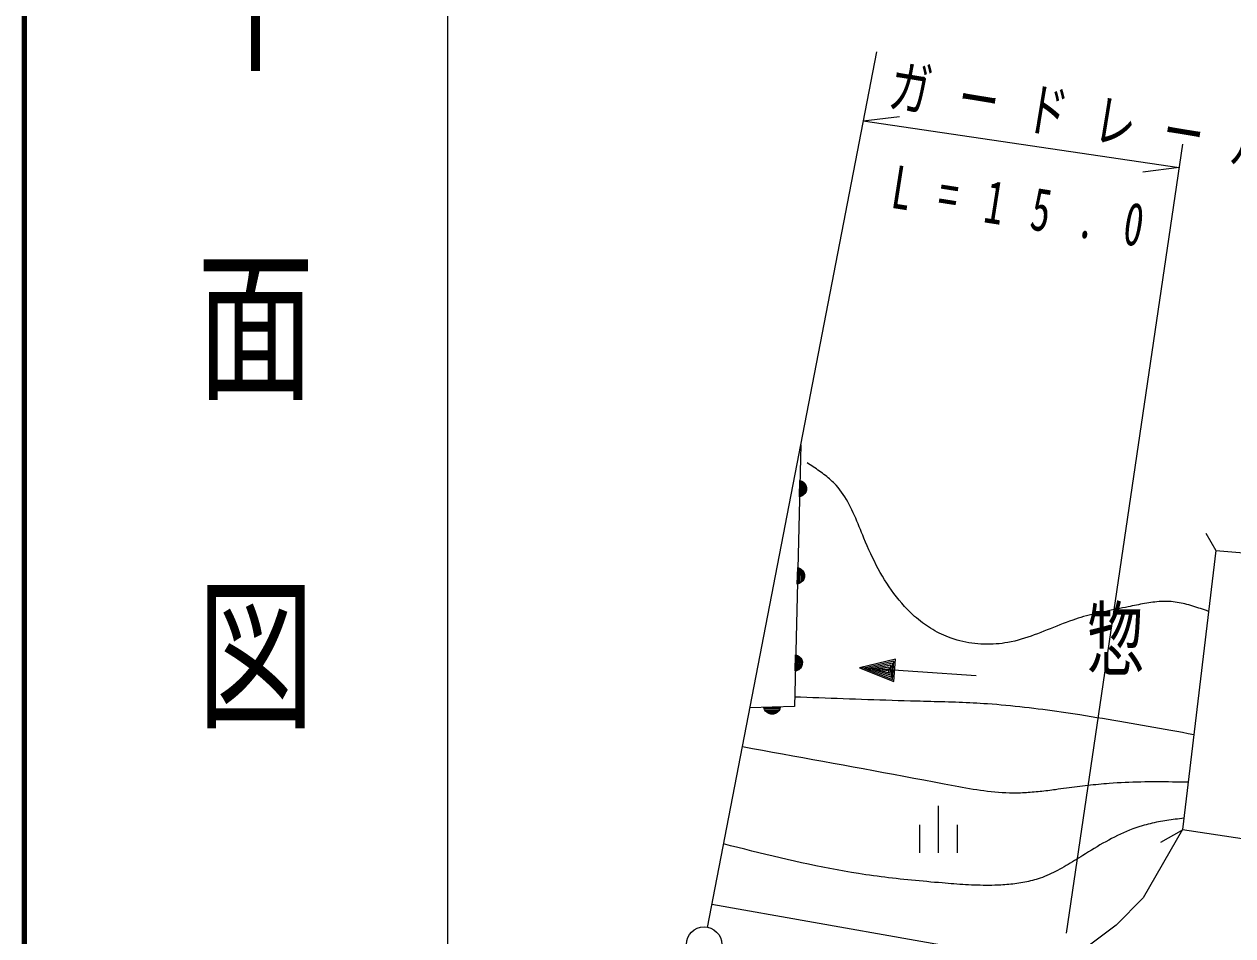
# Model space of a CAD drawing. Units: millimetres, scale not verified. Extents: x 40000 to 680000, y 20000 to 380000.
# Drawn here: x 40000 to 91388, y 297944 to 336720 of the extents above; entities that cross this region are included whole.
import ezdxf
from ezdxf.enums import TextEntityAlignment as Align

# ---------------------------------------------------------------- set-up
doc = ezdxf.new("R2010")
doc.units = ezdxf.units.MM
doc.header["$LTSCALE"] = 1000
for name, color, linetype, lineweight in [('M-BGD', 7, 'Continuous', 25), ('M-BMK-SRVR', 3, 'Continuous', 25), ('M-STR-HTXT', 7, 'Continuous', 13), ('M-TTL', 2, 'Continuous', 140), ('M-TTL-BAND', 7, 'Continuous', 25)]:
    doc.layers.add(name, color=color, linetype=linetype, lineweight=lineweight)
doc.layers.add('M-BMK-HTXT', color=7, linetype='Continuous')
doc.styles.add('@ＭＳ ゴシック', font='')
doc.styles.add('ＭＳ ゴシック', font='')
doc.styles.get('@ＭＳ ゴシック').set_extended_font_data('@MS Gothic')
doc.styles.get('ＭＳ ゴシック').set_extended_font_data('MS Gothic')

msp = doc.modelspace()

# ---------------------------------------------------------------- linework, layer by layer
at = {"layer": 'M-BGD'}
for p, q in [((73003, 316644), (73019, 317288)), ((73060, 317273), (73046, 316657)), ((73088, 316670), (73102, 317258)), ((73143, 317215), (73131, 316711)), ((73174, 316752), (73184, 317172)), ((73224, 317101), (73218, 316821)), ((90244, 315070), (90658, 314329)), ((90658, 314329), (93991, 314054)), ((72914, 312935), (72929, 313578)), ((72971, 313563), (72956, 312948)), ((72999, 312960), (73013, 313548)), ((73054, 313505), (73042, 313001)), ((73085, 313042), (73095, 313462)), ((73135, 313391), (73128, 313111)), ((72824, 309225), (72840, 309868)), ((72882, 309853), (72867, 309238)), ((72909, 309251), (72923, 309838)), ((72964, 309795), (72952, 309292)), ((72995, 309333), (73005, 309752)), ((73046, 309681), (73039, 309401)), ((80479, 308997), (75516, 309341)), ((71478, 307616), (72122, 307634)), ((72109, 307591), (71494, 307575)), ((71509, 307533), (72097, 307549)), ((72056, 307506), (71552, 307492)), ((71595, 307452), (72015, 307463)), ((71946, 307419), (71666, 307411)), ((78861, 303468), (78861, 301468)), ((78061, 302668), (78061, 301468)), ((79661, 302668), (79661, 301468)), ((88328, 301932), (89210, 302419)), ((89247, 302462), (92582, 301958))]:
    msp.add_line(p, q, dxfattribs=at)
for points in [[(73014, 318822), (72746, 307693), (70853, 307642)], [(90351, 311746), (90268, 311775), (90185, 311804), (90102, 311832), (90019, 311861), (89936, 311888), (89853, 311915), (89770, 311942), (89687, 311967), (89604, 311992), (89521, 312016), (89437, 312038), (89354, 312059), (89270, 312078), (89187, 312096), (89103, 312113), (89019, 312127), (88935, 312139), (88851, 312150), (88767, 312158), (88682, 312164), (88596, 312167), (88509, 312169), (88423, 312167), (88336, 312164), (88249, 312159), (88162, 312152), (88075, 312143), (87988, 312133), (87900, 312121), (87813, 312108), (87726, 312094), (87638, 312079), (87551, 312063), (87464, 312046), (87376, 312029), (87289, 312012), (87202, 311993), (87114, 311975), (87027, 311957), (86940, 311939), (86820, 311914), (86700, 311890), (86580, 311866), (86460, 311842), (86341, 311819), (86222, 311795), (86103, 311770), (85984, 311746), (85866, 311721), (85747, 311695), (85629, 311669), (85511, 311641), (85394, 311613), (85277, 311584), (85160, 311553), (85043, 311521), (84927, 311488), (84811, 311452), (84695, 311416), (84580, 311377), (84442, 311328), (84306, 311278), (84169, 311225), (84034, 311172), (83898, 311118), (83763, 311064), (83627, 311009), (83492, 310954), (83356, 310900), (83221, 310847), (83084, 310794), (82948, 310743), (82811, 310694), (82673, 310647), (82534, 310601), (82395, 310559), (82254, 310520), (82113, 310483), (81970, 310451), (81826, 310422), (81700, 310400), (81574, 310382), (81447, 310368), (81319, 310357), (81191, 310349), (81062, 310344), (80934, 310343), (80805, 310346), (80676, 310352), (80548, 310361), (80419, 310374), (80292, 310390), (80164, 310410), (80037, 310433), (79911, 310460), (79786, 310490), (79662, 310524), (79539, 310561), (79417, 310602), (79297, 310646), (79198, 310685), (79100, 310727), (79004, 310771), (78908, 310817), (78814, 310865), (78721, 310916), (78628, 310969), (78538, 311024), (78448, 311081), (78360, 311140), (78273, 311201), (78187, 311264), (78103, 311329), (78020, 311395), (77938, 311463), (77858, 311533), (77780, 311604), (77703, 311677), (77628, 311751), (77555, 311827), (77431, 311957), (77312, 312090), (77197, 312226), (77085, 312365), (76977, 312506), (76873, 312649), (76772, 312795), (76674, 312943), (76580, 313093), (76488, 313246), (76399, 313400), (76313, 313556), (76229, 313714), (76148, 313873), (76069, 314035), (75991, 314197), (75916, 314362), (75843, 314527), (75771, 314694), (75700, 314861), (75650, 314982), (75601, 315103), (75552, 315224), (75503, 315344), (75454, 315465), (75404, 315585), (75353, 315704), (75302, 315823), (75249, 315941), (75195, 316057), (75139, 316172), (75081, 316285), (75021, 316397), (74958, 316506), (74893, 316613), (74825, 316718), (74754, 316820), (74680, 316920), (74602, 317016), (74520, 317109), (74467, 317165), (74414, 317220), (74358, 317273), (74302, 317325), (74244, 317376), (74185, 317427), (74125, 317476), (74065, 317525), (74003, 317572), (73940, 317619), (73876, 317666), (73812, 317712), (73748, 317757), (73682, 317802), (73616, 317846), (73550, 317890), (73484, 317934), (73417, 317978), (73350, 318021), (73283, 318065)], [(90658, 314329), (89247, 302462), (87579, 299554), (86425, 298400), (85185, 297459), (84158, 297074), (82204, 296982), (69236, 299274)], [(89727, 306497), (89485, 306541), (89243, 306586), (89001, 306630), (88758, 306674), (88516, 306717), (88274, 306761), (88032, 306805), (87790, 306848), (87548, 306891), (87305, 306934), (87063, 306976), (86820, 307018), (86578, 307060), (86335, 307101), (86093, 307142), (85850, 307182), (85607, 307222), (85364, 307261), (85121, 307300), (84878, 307338), (84682, 307368), (84487, 307398), (84291, 307427), (84095, 307456), (83900, 307484), (83704, 307511), (83508, 307538), (83312, 307564), (83116, 307590), (82920, 307614), (82723, 307638), (82527, 307661), (82331, 307683), (82134, 307704), (81938, 307723), (81741, 307742), (81544, 307760), (81347, 307777), (81150, 307792), (80953, 307807), (80803, 307817), (80652, 307826), (80502, 307835), (80351, 307843), (80200, 307851), (80049, 307858), (79899, 307864), (79748, 307870), (79597, 307876), (79446, 307881), (79295, 307886), (79144, 307891), (78994, 307896), (78843, 307900), (78692, 307904), (78541, 307908), (78390, 307912), (78239, 307916), (78088, 307920), (77937, 307924), (77678, 307931), (77418, 307938), (77159, 307946), (76900, 307954), (76641, 307962), (76381, 307970), (76122, 307978), (75863, 307987), (75604, 307996), (75345, 308005), (75085, 308014), (74826, 308023), (74567, 308032), (74308, 308042), (74049, 308051), (73790, 308061), (73531, 308070), (73272, 308080), (73013, 308090), (72753, 308100)], [(70534, 305992), (70962, 305914), (71390, 305837), (71818, 305759), (72246, 305682), (72675, 305604), (73103, 305526), (73531, 305448), (73960, 305370), (74389, 305291), (74818, 305213), (75247, 305134), (75676, 305055), (76105, 304975), (76535, 304896), (76965, 304816), (77395, 304735), (77826, 304654), (78257, 304573), (78688, 304492), (79120, 304410), (79273, 304380), (79426, 304351), (79580, 304322), (79733, 304294), (79887, 304266), (80040, 304239), (80194, 304213), (80347, 304188), (80501, 304164), (80655, 304141), (80808, 304120), (80962, 304101), (81116, 304084), (81270, 304069), (81424, 304056), (81578, 304045), (81732, 304037), (81886, 304031), (82040, 304028), (82195, 304029), (82278, 304030), (82360, 304033), (82443, 304036), (82526, 304040), (82609, 304045), (82692, 304050), (82775, 304056), (82858, 304063), (82941, 304070), (83024, 304078), (83107, 304086), (83190, 304095), (83273, 304104), (83356, 304113), (83438, 304123), (83521, 304133), (83604, 304143), (83687, 304154), (83770, 304165), (83853, 304175), (83967, 304190), (84081, 304205), (84195, 304220), (84310, 304235), (84424, 304250), (84538, 304265), (84652, 304279), (84766, 304294), (84880, 304308), (84995, 304322), (85109, 304336), (85223, 304349), (85337, 304362), (85451, 304375), (85565, 304387), (85680, 304398), (85794, 304409), (85908, 304420), (86022, 304430), (86137, 304439), (86304, 304451), (86471, 304461), (86638, 304471), (86805, 304479), (86972, 304485), (87139, 304491), (87307, 304496), (87474, 304499), (87642, 304502), (87810, 304504), (87977, 304505), (88145, 304505), (88313, 304505), (88481, 304504), (88649, 304503), (88816, 304501), (88984, 304499), (89152, 304497), (89320, 304495), (89488, 304492)], [(89305, 302948), (89214, 302937), (89124, 302925), (89034, 302913), (88943, 302901), (88853, 302889), (88763, 302876), (88673, 302863), (88583, 302849), (88494, 302835), (88405, 302820), (88315, 302805), (88226, 302789), (88138, 302772), (88050, 302754), (87961, 302735), (87874, 302715), (87786, 302694), (87700, 302672), (87613, 302648), (87527, 302623), (87394, 302582), (87261, 302537), (87130, 302489), (87000, 302439), (86870, 302385), (86742, 302329), (86614, 302271), (86487, 302210), (86361, 302148), (86236, 302083), (86111, 302017), (85987, 301949), (85863, 301879), (85740, 301808), (85617, 301736), (85494, 301663), (85373, 301589), (85251, 301514), (85129, 301439), (85008, 301364), (84920, 301309), (84832, 301253), (84743, 301198), (84655, 301143), (84566, 301089), (84478, 301035), (84389, 300981), (84300, 300929), (84210, 300877), (84121, 300826), (84031, 300776), (83940, 300728), (83849, 300681), (83757, 300635), (83665, 300591), (83572, 300548), (83478, 300507), (83384, 300469), (83289, 300432), (83193, 300397), (83113, 300370), (83033, 300345), (82952, 300320), (82871, 300298), (82789, 300277), (82706, 300257), (82624, 300239), (82540, 300222), (82457, 300206), (82373, 300192), (82289, 300179), (82204, 300166), (82120, 300155), (82035, 300145), (81950, 300136), (81864, 300128), (81779, 300121), (81694, 300115), (81609, 300109), (81523, 300105), (81398, 300099), (81273, 300094), (81148, 300091), (81024, 300090), (80899, 300090), (80774, 300091), (80650, 300093), (80525, 300096), (80401, 300101), (80276, 300106), (80152, 300112), (80028, 300119), (79903, 300126), (79779, 300135), (79655, 300143), (79531, 300152), (79407, 300162), (79282, 300172), (79158, 300182), (79034, 300192), (78871, 300206), (78708, 300220), (78545, 300234), (78382, 300249), (78219, 300263), (78056, 300279), (77894, 300294), (77731, 300310), (77568, 300326), (77405, 300343), (77243, 300360), (77080, 300378), (76918, 300396), (76755, 300415), (76593, 300435), (76431, 300455), (76269, 300476), (76107, 300498), (75945, 300521), (75783, 300544), (75478, 300590), (75173, 300640), (74868, 300692), (74564, 300747), (74260, 300804), (73956, 300864), (73653, 300925), (73350, 300989), (73048, 301054), (72746, 301122), (72444, 301190), (72142, 301260), (71841, 301332), (71539, 301404), (71238, 301477), (70937, 301551), (70636, 301626), (70336, 301701), (70035, 301777), (69734, 301852)]]:
    msp.add_lwpolyline(points, dxfattribs=at)
for points in [[(72978, 317317), (73061, 317287), (73130, 317244), (73198, 317172), (73238, 317101), (73264, 317016), (73262, 316904), (73232, 316821), (73188, 316752), (73116, 316684), (73045, 316643), (72961, 316617)], [(72888, 313607), (72971, 313577), (73040, 313534), (73109, 313462), (73149, 313391), (73175, 313306), (73172, 313194), (73142, 313111), (73099, 313042), (73027, 312974), (72956, 312934), (72871, 312908)], [(72799, 309897), (72882, 309867), (72951, 309824), (73019, 309752), (73060, 309681), (73086, 309596), (73083, 309484), (73053, 309401), (73009, 309332), (72937, 309264), (72866, 309224), (72782, 309198)], [(75516, 309341), (76979, 308758), (77045, 309716)], [(75695, 309328), (76925, 308852), (76979, 309630)], [(75875, 309316), (76872, 308946), (76913, 309545)], [(76054, 309303), (76818, 309040), (76847, 309459)], [(76234, 309291), (76764, 309134), (76781, 309373)], [(76473, 309274), (76711, 309228), (76715, 309288)], [(72149, 307677), (72123, 307592), (72083, 307521), (72015, 307449), (71946, 307405), (71863, 307375), (71751, 307372), (71666, 307397), (71595, 307438), (71523, 307506), (71480, 307575), (71449, 307658)]]:
    msp.add_lwpolyline(points, close=True, dxfattribs=at)
at = {"layer": 'M-BMK-SRVR'}
msp.add_line((69046, 298294), (76245, 335539), dxfattribs=at)
msp.add_circle((68908, 297576), 750, dxfattribs=at)
at = {"layer": 'M-STR-HTXT'}
for p, q in [((75677, 332602), (77222, 332798)), ((75677, 332602), (89103, 330623)), ((89249, 331612), (84304, 298063)), ((89103, 330623), (87558, 330426))]:
    msp.add_line(p, q, dxfattribs=at)
at = {"layer": 'M-TTL'}
msp.add_line((40000, 380000), (40000, 20000), dxfattribs=at)
at = {"layer": 'M-TTL-BAND'}
msp.add_line((58000, 370000), (58000, 20000), dxfattribs=at)

# ---------------------------------------------------------------- texts
at = {"layer": 'M-BMK-HTXT', "style": 'ＭＳ ゴシック', "width": 0.7}
msp.add_text('惣', height=2566, dxfattribs=at).set_placement((85176, 308511), align=Align.BOTTOM_LEFT)
at = {"layer": 'M-STR-HTXT', "char_height": 1833, "attachment_point": 7, "style": 'ＭＳ ゴシック'}
for s, insert, rotation in [('\\T1.68;\\W0.7;ガードレール', (76661, 333128), 350.7), ('\\T2.46;\\W0.65;L=15.0', (76785, 328892), 351.1)]:
    msp.add_mtext(s, dxfattribs=dict(at, insert=insert, rotation=rotation))
at = {"layer": 'M-TTL-BAND', "style": '@ＭＳ ゴシック', "width": 1.4}
msp.add_text('平  面  図', height=3666, rotation=270, dxfattribs=at).set_placement((49777, 306475), align=Align.MIDDLE_RIGHT)

doc.saveas('drawing.dxf')
